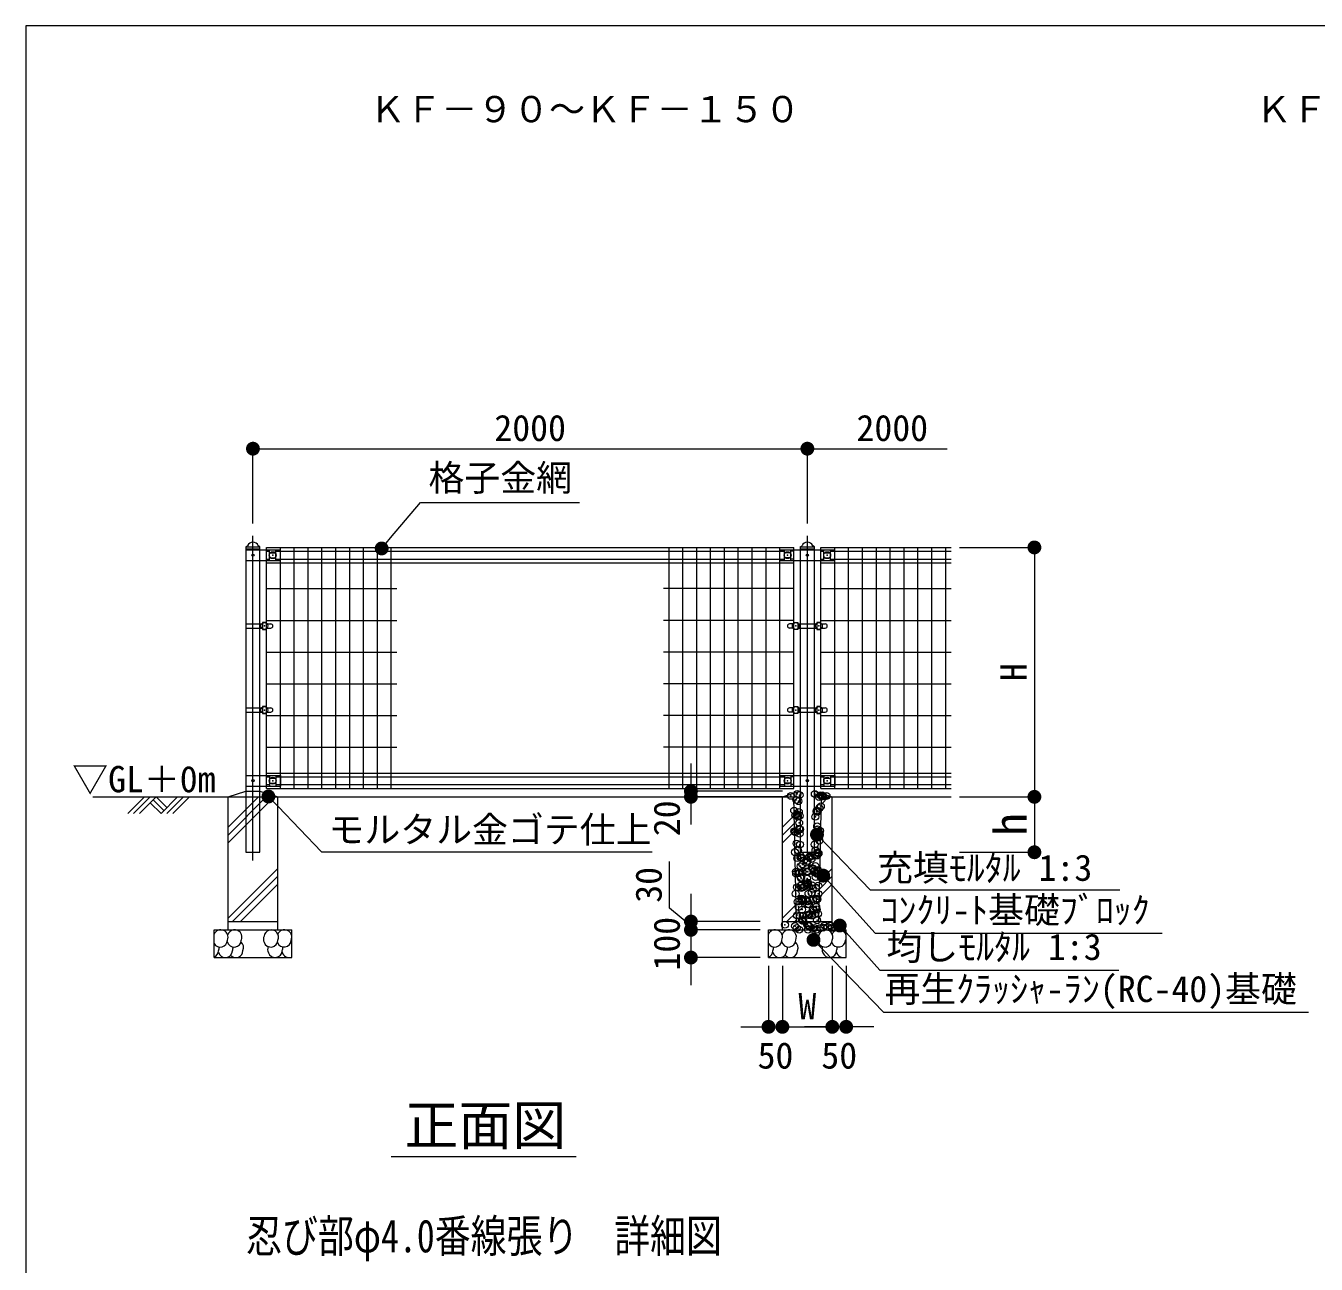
# Model space of a CAD drawing. Units: millimetres at full size, with parts at other scales. Extents: x 265 to 3003, y 4095 to 5961.
# Drawn here: x 265 to 1196, y 5013 to 5907 of the extents above; entities that cross this region are included whole.
import ezdxf
from ezdxf.enums import TextEntityAlignment as Align

# ---------------------------------------------------------------- set-up
doc = ezdxf.new("R2010")
doc.units = ezdxf.units.MM
doc.header["$LTSCALE"] = 10
doc.header["$PDMODE"] = 32
doc.header["$PDSIZE"] = 5
doc.linetypes.add('DASHED_SPACED', pattern=[12, 6, -6])
doc.linetypes.add('USER1', pattern=[200, 125, -25, 25, -25])
for name, color, linetype, lineweight in [('_0-0_', 7, 'Continuous', 13), ('ハッチ', 4, 'Continuous', 13), ('寸法', 3, 'Continuous', 13), ('本体', 7, 'Continuous', 13)]:
    doc.layers.add(name, color=color, linetype=linetype, lineweight=lineweight)
doc.styles.add('ＭＳ ゴシック', font='')
doc.styles.get('ＭＳ ゴシック').set_extended_font_data('MS Gothic')

# ---------------------------------------------------------------- blocks, each defined once
blk = doc.blocks.new('filled_dot')
at = {"color": 0, "linetype": 'Continuous', "lineweight": -2, "const_width": 1.25}
blk.add_lwpolyline([(-0.625, 0, 1), (0.625, 0, 1)], format="xyb", close=True, dxfattribs=at)

msp = doc.modelspace()

# ---------------------------------------------------------------- linework, layer by layer
at = {"layer": '_0-0_', "color": 6}
msp.add_lwpolyline([(3002.92, 5906.57), (264.8, 5906.57), (264.8, 4094.76), (3002.92, 4094.76)], close=True, dxfattribs=at)
at = {"layer": 'ハッチ', "linetype": 'USER1'}
for p, q in [((428.68, 5304.1), (428.68, 5538.5)), ((828.68, 5304.1), (828.68, 5538.5))]:
    msp.add_line(p, q, dxfattribs=at)
at = {"layer": 'ハッチ'}
for p, q in [((338.35, 5338.1), (350.35, 5350.1)), ((342.59, 5338.1), (354.59, 5350.1)), ((346.84, 5338.1), (358.84, 5350.1)), ((362.35, 5338.1), (354.59, 5345.85)), ((364.47, 5340.22), (356.72, 5347.97)), ((366.59, 5342.34), (358.84, 5350.1)), ((362.35, 5338.1), (374.35, 5350.1)), ((366.59, 5338.1), (378.59, 5350.1)), ((370.84, 5338.1), (382.84, 5350.1)), ((410.68, 5328.1), (432.67, 5350.1)), ((410.68, 5322.45), (438.32, 5350.1)), ((410.68, 5316.79), (443.98, 5350.1)), ((838.56, 5344.67), (843.98, 5350.1)), ((810.68, 5328.1), (818.98, 5336.41)), ((810.68, 5322.45), (819.1, 5330.87)), ((810.68, 5316.79), (819.23, 5325.34)), ((410.68, 5262.46), (446.68, 5298.46)), ((837.32, 5289.11), (846.68, 5298.46)), ((413.97, 5260.1), (446.68, 5292.8)), ((837.19, 5283.32), (846.68, 5292.8)), ((419.62, 5260.1), (446.68, 5287.15)), ((837.06, 5277.53), (846.68, 5287.15)), ((810.68, 5262.46), (820.41, 5272.19)), ((813.97, 5260.1), (820.53, 5266.66)), ((819.62, 5260.1), (820.65, 5261.12))]:
    msp.add_line(p, q, dxfattribs=at)
for centre, radius, start, end in [((405.46, 5248.84), 5.26, 335.90726, 155.65118), ((415.51, 5248.84), 5.26, 335.90726, 162.8418), ((441.87, 5248.84), 5.26, 335.90726, 171.81941), ((451.44, 5248.84), 5.26, 335.90726, 155.65118), ((805.46, 5248.84), 5.26, 335.90726, 155.65118), ((815.51, 5248.84), 5.26, 335.90726, 162.8418), ((841.87, 5248.84), 5.26, 335.90726, 171.81941), ((851.44, 5248.84), 5.26, 335.90726, 155.65118), ((405.12, 5246.8), 5.14, 210.16567, 358.86196), ((399.04, 5241.19), 5.26, 335.90726, 5.82015), ((415.16, 5246.8), 5.14, 192.39816, 358.86196), ((409.08, 5241.19), 5.26, 335.90726, 5.82015), ((416.7, 5241.28), 5.26, 335.90726, 49.94834), ((442.43, 5247.35), 6.19, 158.81695, 201.18305), ((441.52, 5246.8), 5.14, 199.07444, 358.86196), ((445.73, 5240.16), 6.45, 162.98025, 203.69265), ((451.1, 5246.8), 5.14, 201.36913, 358.86196), ((445.02, 5241.29), 5.26, 335.90726, 4.75206), ((805.12, 5246.8), 5.14, 210.16567, 358.86196), ((799.04, 5241.19), 5.26, 335.90726, 5.82015), ((815.16, 5246.8), 5.14, 192.39816, 358.86196), ((809.08, 5241.19), 5.26, 335.90726, 5.82015), ((816.7, 5241.28), 5.26, 335.90726, 49.94834), ((842.43, 5247.35), 6.19, 158.81695, 201.18305), ((841.52, 5246.8), 5.14, 199.07444, 358.86196), ((845.73, 5240.16), 6.45, 162.98025, 203.69265), ((851.1, 5246.8), 5.14, 201.36913, 358.86196), ((845.02, 5241.29), 5.26, 335.90726, 4.75206), ((398.7, 5239.15), 5.14, 292.62293, 358.86196), ((408.74, 5239.15), 5.14, 192.39816, 358.86196), ((416.36, 5239.23), 5.14, 222.82822, 358.86196), ((444.68, 5239.25), 5.14, 199.07444, 358.86196), ((454.72, 5239.25), 5.14, 192.39816, 292.34867), ((798.7, 5239.15), 5.14, 292.62293, 358.86196), ((808.74, 5239.15), 5.14, 192.39816, 358.86196), ((816.36, 5239.23), 5.14, 222.82822, 358.86196), ((844.68, 5239.25), 5.14, 199.07444, 358.86196), ((854.72, 5239.25), 5.14, 192.39816, 292.34867)]:
    msp.add_arc(centre, radius, start, end, dxfattribs=at)
for p in [(816.78, 5350.8), (821.42, 5352.15), (823.04, 5351.41), (834.08, 5352.17), (838.15, 5351.15), (839.3, 5351.27), (842.51, 5350.76), (820.63, 5347.88), (822.27, 5346.99), (837.09, 5350.04), (837.36, 5342), (838.41, 5343.32), (839.21, 5350.32), (840.05, 5350.58), (819.15, 5340.21), (820.1, 5336.82), (821.08, 5337.41), (821.82, 5335.73), (822.53, 5339.16), (823.2, 5336.5), (834.47, 5335.75), (835.32, 5339.29), (835.42, 5340.07), (836.17, 5339.38), (819.31, 5325.3), (820.06, 5324.62), (822.71, 5327.11), (822.79, 5331.33), (823.04, 5323.5), (823.39, 5326.64), (835.76, 5328.83), (835.81, 5324.94), (836.04, 5326.67), (837.76, 5325.58), (820.94, 5316.35), (823.3, 5315.67), (833.94, 5315.81), (837.4, 5318.52), (819.71, 5310.18), (821.38, 5305.89), (821.9, 5311.42), (823.55, 5307.84), (823.75, 5306.47), (824.5, 5305.78), (824.68, 5306.32), (829.95, 5306.29), (830.2, 5307.05), (831.66, 5305.2), (832.32, 5307.33), (834.19, 5307.98), (834.55, 5311.45), (835.62, 5307.76), (835.97, 5310.04), (836.72, 5309.35), (820.58, 5296.09), (822.29, 5295), (823.01, 5295.58), (823.81, 5300.01), (825.13, 5295.86), (825.18, 5301.25), (828.04, 5302.55), (828.43, 5296.29), (828.71, 5303.77), (828.97, 5295.94), (832.08, 5298.84), (832.83, 5298.15), (833.23, 5296.11), (833.95, 5297.02), (834.45, 5300.14), (834.95, 5295.02), (836.07, 5297.3), (836.37, 5294.91), (820.62, 5294.59), (823.86, 5285.91), (824.07, 5292.18), (824.15, 5291.35), (828.2, 5287.64), (828.46, 5291.07), (828.87, 5285.83), (828.95, 5286.95), (829.22, 5288.11), (832.18, 5286.26), (834.7, 5292.31), (836.51, 5285.94), (820.27, 5280.15), (821.24, 5284.82), (824.31, 5276.44), (824.32, 5284.35), (824.58, 5276.52), (825.57, 5284.82), (826.76, 5285.55), (829.48, 5280.28), (831.74, 5280.89), (832.48, 5283.71), (834.96, 5284.48), (835.22, 5276.65), (836.53, 5280.01), (821.68, 5274.36), (822.37, 5270.69), (824.83, 5268.69), (824.98, 5274.79), (825.06, 5275.75), (827.14, 5275.74), (828.59, 5272.51), (828.85, 5274.65), (829.73, 5272.45), (830.5, 5275.52), (832.62, 5275.8), (832.64, 5268.81), (833.39, 5268.12), (835.02, 5270.72), (835.47, 5268.82), (835.92, 5276.23), (812.49, 5257.75), (821.17, 5264.55), (823.31, 5264.05), (824.71, 5261.31), (825.09, 5260.86), (825.43, 5264.33), (825.65, 5260.52), (828.73, 5264.77), (829.99, 5264.62), (830.42, 5265.56), (832.14, 5264.47), (834.25, 5265.49), (835.73, 5260.99), (836.37, 5265.77), (819.85, 5256.84), (821.05, 5255.36), (822.76, 5254.27), (828.75, 5257.61), (829.17, 5254.3), (829.5, 5256.92), (830.25, 5256.79), (832.48, 5254.74), (833.71, 5255.38), (835.42, 5254.29), (838, 5255.46), (840.11, 5255.74), (841.22, 5257.18), (843.42, 5256.18), (845.25, 5257.25), (846.36, 5255.41)]:
    msp.add_point(p, dxfattribs=at)
at = {"layer": '寸法', "color": 1}
for p, q in [((428.68, 5601.36), (828.68, 5601.36)), ((428.68, 5547.36), (428.68, 5601.36)), ((828.68, 5547.36), (828.68, 5601.36)), ((828.68, 5601.36), (929.52, 5601.36)), ((938.48, 5530.1), (992.48, 5530.1)), ((992.48, 5530.1), (992.48, 5350.1)), ((744.68, 5374.1), (744.68, 5330.1)), ((810.68, 5354.1), (744.68, 5354.1)), ((810.68, 5350.1), (744.68, 5350.1)), ((938.48, 5350.1), (992.48, 5350.1)), ((938.48, 5350.1), (992.48, 5350.1)), ((992.48, 5350.1), (992.48, 5310.1)), ((938.48, 5310.1), (992.48, 5310.1)), ((729.12, 5269.66), (729.12, 5303.51)), ((744.68, 5280.1), (744.68, 5234.1)), ((744.68, 5257.1), (729.12, 5269.66)), ((744.68, 5274.1), (744.68, 5214.1)), ((794.68, 5260.1), (744.68, 5260.1)), ((794.68, 5254.1), (744.68, 5254.1)), ((794.68, 5254.1), (744.68, 5254.1)), ((794.68, 5234.1), (744.68, 5234.1)), ((800.68, 5228.1), (800.68, 5184.1)), ((810.68, 5228.1), (810.68, 5184.1)), ((810.68, 5228.1), (810.68, 5184.1)), ((846.68, 5228.1), (846.68, 5184.1)), ((846.68, 5228.1), (846.68, 5184.1)), ((856.68, 5228.1), (856.68, 5184.1)), ((780.68, 5184.1), (830.68, 5184.1)), ((810.68, 5184.1), (846.68, 5184.1)), ((876.68, 5184.1), (826.68, 5184.1))]:
    msp.add_line(p, q, dxfattribs=at)
at = {"layer": '寸法'}
msp.add_line((528.46, 5090.41), (661.92, 5090.41), dxfattribs=at)
at = {"layer": '寸法', "color": 1}
for points in [[(521.57, 5529.38), (528.02, 5537.02), (549.55, 5562.52), (664.37, 5562.52)], [(439.84, 5350.34), (446.76, 5343.12), (478.11, 5310.44), (716.61, 5310.44)], [(835.62, 5322.83), (842.54, 5315.61), (873.89, 5282.93), (1054.21, 5282.93)], [(840.12, 5293.24), (846.81, 5285.8), (877.49, 5251.68), (1084.75, 5251.68)], [(852.05, 5257.21), (858.73, 5249.77), (880.93, 5225.05), (1053.35, 5225.05)], [(833.13, 5246.85), (840.09, 5239.67), (883.66, 5194.71), (1190.31, 5194.71)]]:
    msp.add_lwpolyline(points, dxfattribs=at)
at = {"layer": '本体'}
for p, q in [((423.6, 5530.5), (424.83, 5531.3)), ((423.6, 5530.5), (433.76, 5530.5)), ((423.6, 5530.5), (423.6, 5350.1)), ((433.76, 5530.5), (432.53, 5531.3)), ((433.76, 5350.1), (433.76, 5530.5)), ((823.6, 5530.5), (824.83, 5531.3)), ((823.6, 5530.5), (833.76, 5530.5)), ((823.6, 5530.5), (823.6, 5310.1)), ((833.76, 5530.5), (832.53, 5531.3)), ((833.76, 5310.1), (833.76, 5530.5)), ((423.6, 5529.1), (433.76, 5529.1)), ((423.6, 5528.3), (448.48, 5528.3)), ((438.48, 5356.1), (438.48, 5530.1)), ((438.48, 5530.1), (818.88, 5530.1)), ((438.48, 5527.3), (440.68, 5527.3)), ((438.48, 5521.7), (440.68, 5521.7)), ((440.68, 5520.7), (440.68, 5528.3)), ((440.68, 5526.3), (445.28, 5526.3)), ((440.68, 5522.7), (445.28, 5522.7)), ((445.28, 5520.7), (445.28, 5528.3)), ((445.28, 5527.3), (812.08, 5527.3)), ((445.28, 5521.7), (812.08, 5521.7)), ((448.48, 5356.1), (448.48, 5530.1)), ((448.48, 5520.7), (448.48, 5528.3)), ((458.48, 5356.1), (458.48, 5530.1)), ((468.48, 5356.1), (468.48, 5530.1)), ((478.48, 5356.1), (478.48, 5530.1)), ((488.48, 5356.1), (488.48, 5530.1)), ((498.48, 5356.1), (498.48, 5530.1)), ((508.48, 5356.1), (508.48, 5530.1)), ((518.48, 5356.1), (518.48, 5530.1)), ((528.48, 5356.1), (528.48, 5530.1)), ((728.88, 5356.1), (728.88, 5530.1)), ((738.88, 5356.1), (738.88, 5530.1)), ((748.88, 5356.1), (748.88, 5530.1)), ((758.88, 5356.1), (758.88, 5530.1)), ((768.88, 5356.1), (768.88, 5530.1)), ((778.88, 5356.1), (778.88, 5530.1)), ((788.88, 5356.1), (788.88, 5530.1)), ((798.88, 5356.1), (798.88, 5530.1)), ((808.88, 5356.1), (808.88, 5530.1)), ((808.88, 5528.3), (848.48, 5528.3)), ((808.88, 5520.7), (808.88, 5528.3)), ((812.08, 5520.7), (812.08, 5528.3)), ((816.68, 5526.3), (812.08, 5526.3)), ((816.68, 5522.7), (812.08, 5522.7)), ((816.68, 5520.7), (816.68, 5528.3)), ((818.88, 5527.3), (816.68, 5527.3)), ((818.88, 5521.7), (816.68, 5521.7)), ((818.88, 5356.1), (818.88, 5530.1)), ((823.6, 5529.1), (833.76, 5529.1)), ((838.48, 5530.1), (932.48, 5530.1)), ((838.48, 5356.1), (838.48, 5530.1)), ((838.48, 5527.3), (840.68, 5527.3)), ((838.48, 5521.7), (840.68, 5521.7)), ((840.68, 5520.7), (840.68, 5528.3)), ((840.68, 5526.3), (845.28, 5526.3)), ((840.68, 5522.7), (845.28, 5522.7)), ((845.28, 5520.7), (845.28, 5528.3)), ((845.28, 5527.3), (932.48, 5527.3)), ((845.28, 5521.7), (932.48, 5521.7)), ((848.48, 5356.1), (848.48, 5530.1)), ((848.48, 5520.7), (848.48, 5528.3)), ((858.48, 5356.1), (858.48, 5530.1)), ((868.48, 5356.1), (868.48, 5530.1)), ((878.48, 5356.1), (878.48, 5530.1)), ((888.48, 5356.1), (888.48, 5530.1)), ((898.48, 5356.1), (898.48, 5530.1)), ((908.48, 5356.1), (908.48, 5530.1)), ((918.48, 5356.1), (918.48, 5530.1)), ((928.48, 5356.1), (928.48, 5530.1)), ((423.6, 5520.7), (448.48, 5520.7)), ((438.48, 5518.9), (818.88, 5518.9)), ((808.88, 5520.7), (848.48, 5520.7)), ((838.48, 5518.9), (932.48, 5518.9)), ((438.48, 5500.35), (532.48, 5500.35)), ((818.88, 5500.35), (724.88, 5500.35)), ((838.48, 5500.35), (932.48, 5500.35)), ((423.6, 5474.95), (435.48, 5474.95)), ((435.48, 5475.95), (435.48, 5470.95)), ((438.48, 5475.95), (435.48, 5475.95)), ((438.48, 5477.45), (532.48, 5477.45)), ((438.48, 5474.95), (441.58, 5474.95)), ((818.88, 5477.45), (724.88, 5477.45)), ((818.88, 5474.95), (815.78, 5474.95)), ((818.88, 5475.95), (821.88, 5475.95)), ((821.88, 5475.95), (821.88, 5470.95)), ((821.88, 5474.95), (835.48, 5474.95)), ((838.48, 5475.95), (835.48, 5475.95)), ((835.48, 5475.95), (835.48, 5470.95)), ((838.48, 5477.45), (932.48, 5477.45)), ((838.48, 5474.95), (841.58, 5474.95)), ((423.6, 5471.95), (435.48, 5471.95)), ((435.48, 5470.95), (438.48, 5470.95)), ((438.48, 5471.95), (441.58, 5471.95)), ((818.88, 5471.95), (815.78, 5471.95)), ((821.88, 5470.95), (818.88, 5470.95)), ((821.88, 5471.95), (835.48, 5471.95)), ((835.48, 5470.95), (838.48, 5470.95)), ((838.48, 5471.95), (841.58, 5471.95)), ((438.48, 5454.55), (532.48, 5454.55)), ((818.88, 5454.55), (724.88, 5454.55)), ((838.48, 5454.55), (932.48, 5454.55)), ((438.48, 5431.64), (532.48, 5431.64)), ((818.88, 5431.64), (724.88, 5431.64)), ((838.48, 5431.64), (932.48, 5431.64)), ((423.6, 5414.24), (435.48, 5414.24)), ((423.6, 5411.24), (435.48, 5411.24)), ((435.48, 5415.24), (435.48, 5410.24)), ((438.48, 5415.24), (435.48, 5415.24)), ((435.48, 5410.24), (438.48, 5410.24)), ((438.48, 5414.24), (441.58, 5414.24)), ((438.48, 5411.24), (441.58, 5411.24)), ((818.88, 5414.24), (815.78, 5414.24)), ((818.88, 5411.24), (815.78, 5411.24)), ((818.88, 5415.24), (821.88, 5415.24)), ((821.88, 5410.24), (818.88, 5410.24)), ((821.88, 5415.24), (821.88, 5410.24)), ((821.88, 5414.24), (835.48, 5414.24)), ((821.88, 5411.24), (835.48, 5411.24)), ((838.48, 5415.24), (835.48, 5415.24)), ((835.48, 5415.24), (835.48, 5410.24)), ((835.48, 5410.24), (838.48, 5410.24)), ((838.48, 5414.24), (841.58, 5414.24)), ((838.48, 5411.24), (841.58, 5411.24)), ((438.48, 5408.74), (532.48, 5408.74)), ((818.88, 5408.74), (724.88, 5408.74)), ((838.48, 5408.74), (932.48, 5408.74)), ((438.48, 5385.84), (532.48, 5385.84)), ((818.88, 5385.84), (724.88, 5385.84)), ((838.48, 5385.84), (932.48, 5385.84)), ((423.6, 5365.5), (448.48, 5365.5)), ((438.48, 5367.3), (818.88, 5367.3)), ((438.48, 5364.5), (440.68, 5364.5)), ((440.68, 5365.5), (440.68, 5357.9)), ((440.68, 5363.5), (445.28, 5363.5)), ((445.28, 5365.5), (445.28, 5357.9)), ((445.28, 5364.5), (812.08, 5364.5)), ((448.48, 5365.5), (448.48, 5357.9)), ((808.88, 5365.5), (848.48, 5365.5)), ((808.88, 5365.5), (808.88, 5357.9)), ((812.08, 5365.5), (812.08, 5357.9)), ((816.68, 5363.5), (812.08, 5363.5)), ((816.68, 5365.5), (816.68, 5357.9)), ((818.88, 5364.5), (816.68, 5364.5)), ((838.48, 5367.3), (932.48, 5367.3)), ((838.48, 5364.5), (840.68, 5364.5)), ((840.68, 5365.5), (840.68, 5357.9)), ((840.68, 5363.5), (845.28, 5363.5)), ((845.28, 5365.5), (845.28, 5357.9)), ((845.28, 5364.5), (932.48, 5364.5)), ((848.48, 5365.5), (848.48, 5357.9)), ((423.6, 5357.9), (448.48, 5357.9)), ((438.48, 5358.9), (440.68, 5358.9)), ((438.48, 5356.1), (818.88, 5356.1)), ((440.68, 5359.9), (445.28, 5359.9)), ((445.28, 5358.9), (812.08, 5358.9)), ((808.88, 5357.9), (848.48, 5357.9)), ((810.68, 5350.1), (823.6, 5354.1)), ((816.68, 5359.9), (812.08, 5359.9)), ((818.88, 5358.9), (816.68, 5358.9)), ((833.76, 5354.1), (846.68, 5350.1)), ((838.48, 5358.9), (840.68, 5358.9)), ((838.48, 5356.1), (932.48, 5356.1)), ((840.68, 5359.9), (845.28, 5359.9)), ((845.28, 5358.9), (932.48, 5358.9)), ((313.18, 5350.1), (410.68, 5350.1)), ((410.68, 5350.1), (446.68, 5350.1)), ((410.68, 5254.1), (410.68, 5350.1)), ((446.68, 5254.1), (446.68, 5350.1)), ((446.68, 5350.1), (810.68, 5350.1)), ((810.68, 5350.1), (818.68, 5350.1)), ((810.68, 5254.1), (810.68, 5350.1)), ((818.68, 5350.1), (820.68, 5260.1)), ((838.68, 5350.1), (836.68, 5260.1)), ((838.68, 5350.1), (846.68, 5350.1)), ((846.68, 5254.1), (846.68, 5350.1)), ((846.68, 5350.1), (932.48, 5350.1)), ((423.6, 5310.1), (433.76, 5310.1)), ((823.6, 5310.1), (833.76, 5310.1)), ((400.68, 5234.1), (400.68, 5254.1)), ((400.68, 5254.1), (456.68, 5254.1)), ((410.68, 5260.1), (446.68, 5260.1)), ((456.68, 5234.1), (456.68, 5254.1)), ((800.68, 5234.1), (800.68, 5254.1)), ((800.68, 5254.1), (856.68, 5254.1)), ((810.68, 5260.1), (846.68, 5260.1)), ((856.68, 5234.1), (856.68, 5254.1)), ((400.68, 5234.1), (456.68, 5234.1)), ((800.68, 5234.1), (856.68, 5234.1))]:
    msp.add_line(p, q, dxfattribs=at)
at = {"layer": '本体', "linetype": 'DASHED_SPACED'}
for p, q in [((423.6, 5350.1), (423.6, 5310.1)), ((433.76, 5310.1), (433.76, 5350.1))]:
    msp.add_line(p, q, dxfattribs=at)
at = {"layer": '本体'}
msp.add_lwpolyline([(410.68, 5350.1), (423.6, 5354.1), (433.76, 5354.1), (446.68, 5350.1)], dxfattribs=at)
for centre in [(428.68, 5524.5), (828.68, 5524.5), (428.68, 5361.7), (828.68, 5361.7)]:
    msp.add_circle(centre, 0.8, dxfattribs=at)
for centre, radius, start, end in [((428.68, 5529.75), 4.15, 21.93574, 158.06426), ((828.68, 5529.75), 4.15, 21.93574, 158.06426), ((441.58, 5473.45), 1.5, 270, 90), ((815.78, 5473.45), 1.5, 90, 270), ((841.58, 5473.45), 1.5, 270, 90), ((441.58, 5412.74), 1.5, 270, 90), ((815.78, 5412.74), 1.5, 90, 270), ((841.58, 5412.74), 1.5, 270, 90)]:
    msp.add_arc(centre, radius, start, end, dxfattribs=at)
for p in [(442.98, 5524.5), (814.38, 5524.5), (842.98, 5524.5), (436.98, 5473.45), (820.38, 5473.45), (836.98, 5473.45), (436.98, 5412.74), (820.38, 5412.74), (836.98, 5412.74), (442.98, 5361.7), (814.38, 5361.7), (842.98, 5361.7)]:
    msp.add_point(p, dxfattribs=at)

# ---------------------------------------------------------------- block references
at = {"layer": '寸法', "color": 1, "xscale": 4, "yscale": 4}
for p in [(428.68, 5601.36), (810.68, 5184.1), (810.68, 5184.1), (856.68, 5184.1)]:
    msp.add_blockref('filled_dot', p, dxfattribs=at)
for p, rotation in [((828.68, 5601.36), 180), ((521.57, 5529.38), 49.8), ((992.48, 5530.1), 270), ((439.84, 5350.34), 313.8), ((744.68, 5354.1), 90), ((744.68, 5350.1), 270), ((992.48, 5350.1), 90), ((992.48, 5350.1), 270), ((835.62, 5322.83), 313.8), ((992.48, 5310.1), 90), ((840.12, 5293.24), 312), ((744.68, 5260.1), 90), ((852.05, 5257.21), 311.9), ((744.68, 5254.1), 270), ((744.68, 5254.1), 90), ((833.13, 5246.85), 314.1), ((744.68, 5234.1), 270), ((800.68, 5184.1), 180), ((846.68, 5184.1), 180), ((846.68, 5184.1), 180)]:
    msp.add_blockref('filled_dot', p, dxfattribs=dict(at, rotation=rotation))

# ---------------------------------------------------------------- texts
at = {"layer": '寸法', "style": 'ＭＳ ゴシック'}
for s, height, p in [('ＫＦ－９０～ＫＦ－１５０', 18.99, (512.84, 5831.26)), ('ＫＦ－１８０、ＫＦ－２００', 18.99, (1152.17, 5831.26)), ('格子金網', 18.99, (555.32, 5565.19)), ('▽GL＋0m', 18.99, (298.24, 5347.7)), ('モルタル金ゴテ仕上', 18.99, (483.17, 5311.27)), ('充填ﾓﾙﾀﾙ 1:3', 18.99, (878.95, 5283.76)), ('ｺﾝｸﾘ-ﾄ基礎ﾌﾞﾛｯｸ', 18.99, (881.44, 5253.21)), ('均しﾓﾙﾀﾙ 1:3', 18.99, (885.73, 5226.65)), ('再生ｸﾗｯｼｬ-ﾗﾝ(RC-40)基礎', 18.99, (884.3, 5196.28)), ('正面図', 28.48, (538.09, 5090.33))]:
    msp.add_text(s, height=height, dxfattribs=at).set_placement(p, align=Align.BOTTOM_LEFT)
at = {"layer": '寸法', "color": 1, "style": 'ＭＳ ゴシック'}
for s, p in [('2000', (628.68, 5616.36)), ('W', (828.68, 5199.1)), ('50', (805.68, 5163.46)), ('50', (851.68, 5163.46))]:
    msp.add_text(s, height=18.99, dxfattribs=at).set_placement(p, align=Align.MIDDLE_CENTER)
at = {"layer": '寸法', "style": 'ＭＳ ゴシック'}
msp.add_text('2000', height=18.99, dxfattribs=at).set_placement((889.95, 5616.36), align=Align.MIDDLE_CENTER)
at = {"layer": '寸法', "color": 1, "style": 'ＭＳ ゴシック'}
for s, height, p in [('H', 18.99, (977.48, 5440.1)), ('20', 18.99, (727.18, 5334.62)), ('h', 23.74, (974.98, 5330.1)), ('30', 18.99, (714.12, 5286.58)), ('100', 18.99, (727.18, 5244.1))]:
    msp.add_text(s, height=height, rotation=90, dxfattribs=at).set_placement(p, align=Align.MIDDLE_CENTER)
at = {"layer": '寸法', "style": 'ＭＳ ゴシック', "width": 0.8}
msp.add_text('忍び部φ4.0番線張り  詳細図', height=23.74, dxfattribs=at).set_placement((595.38, 5033.22), align=Align.MIDDLE_CENTER)

doc.saveas('drawing.dxf')
